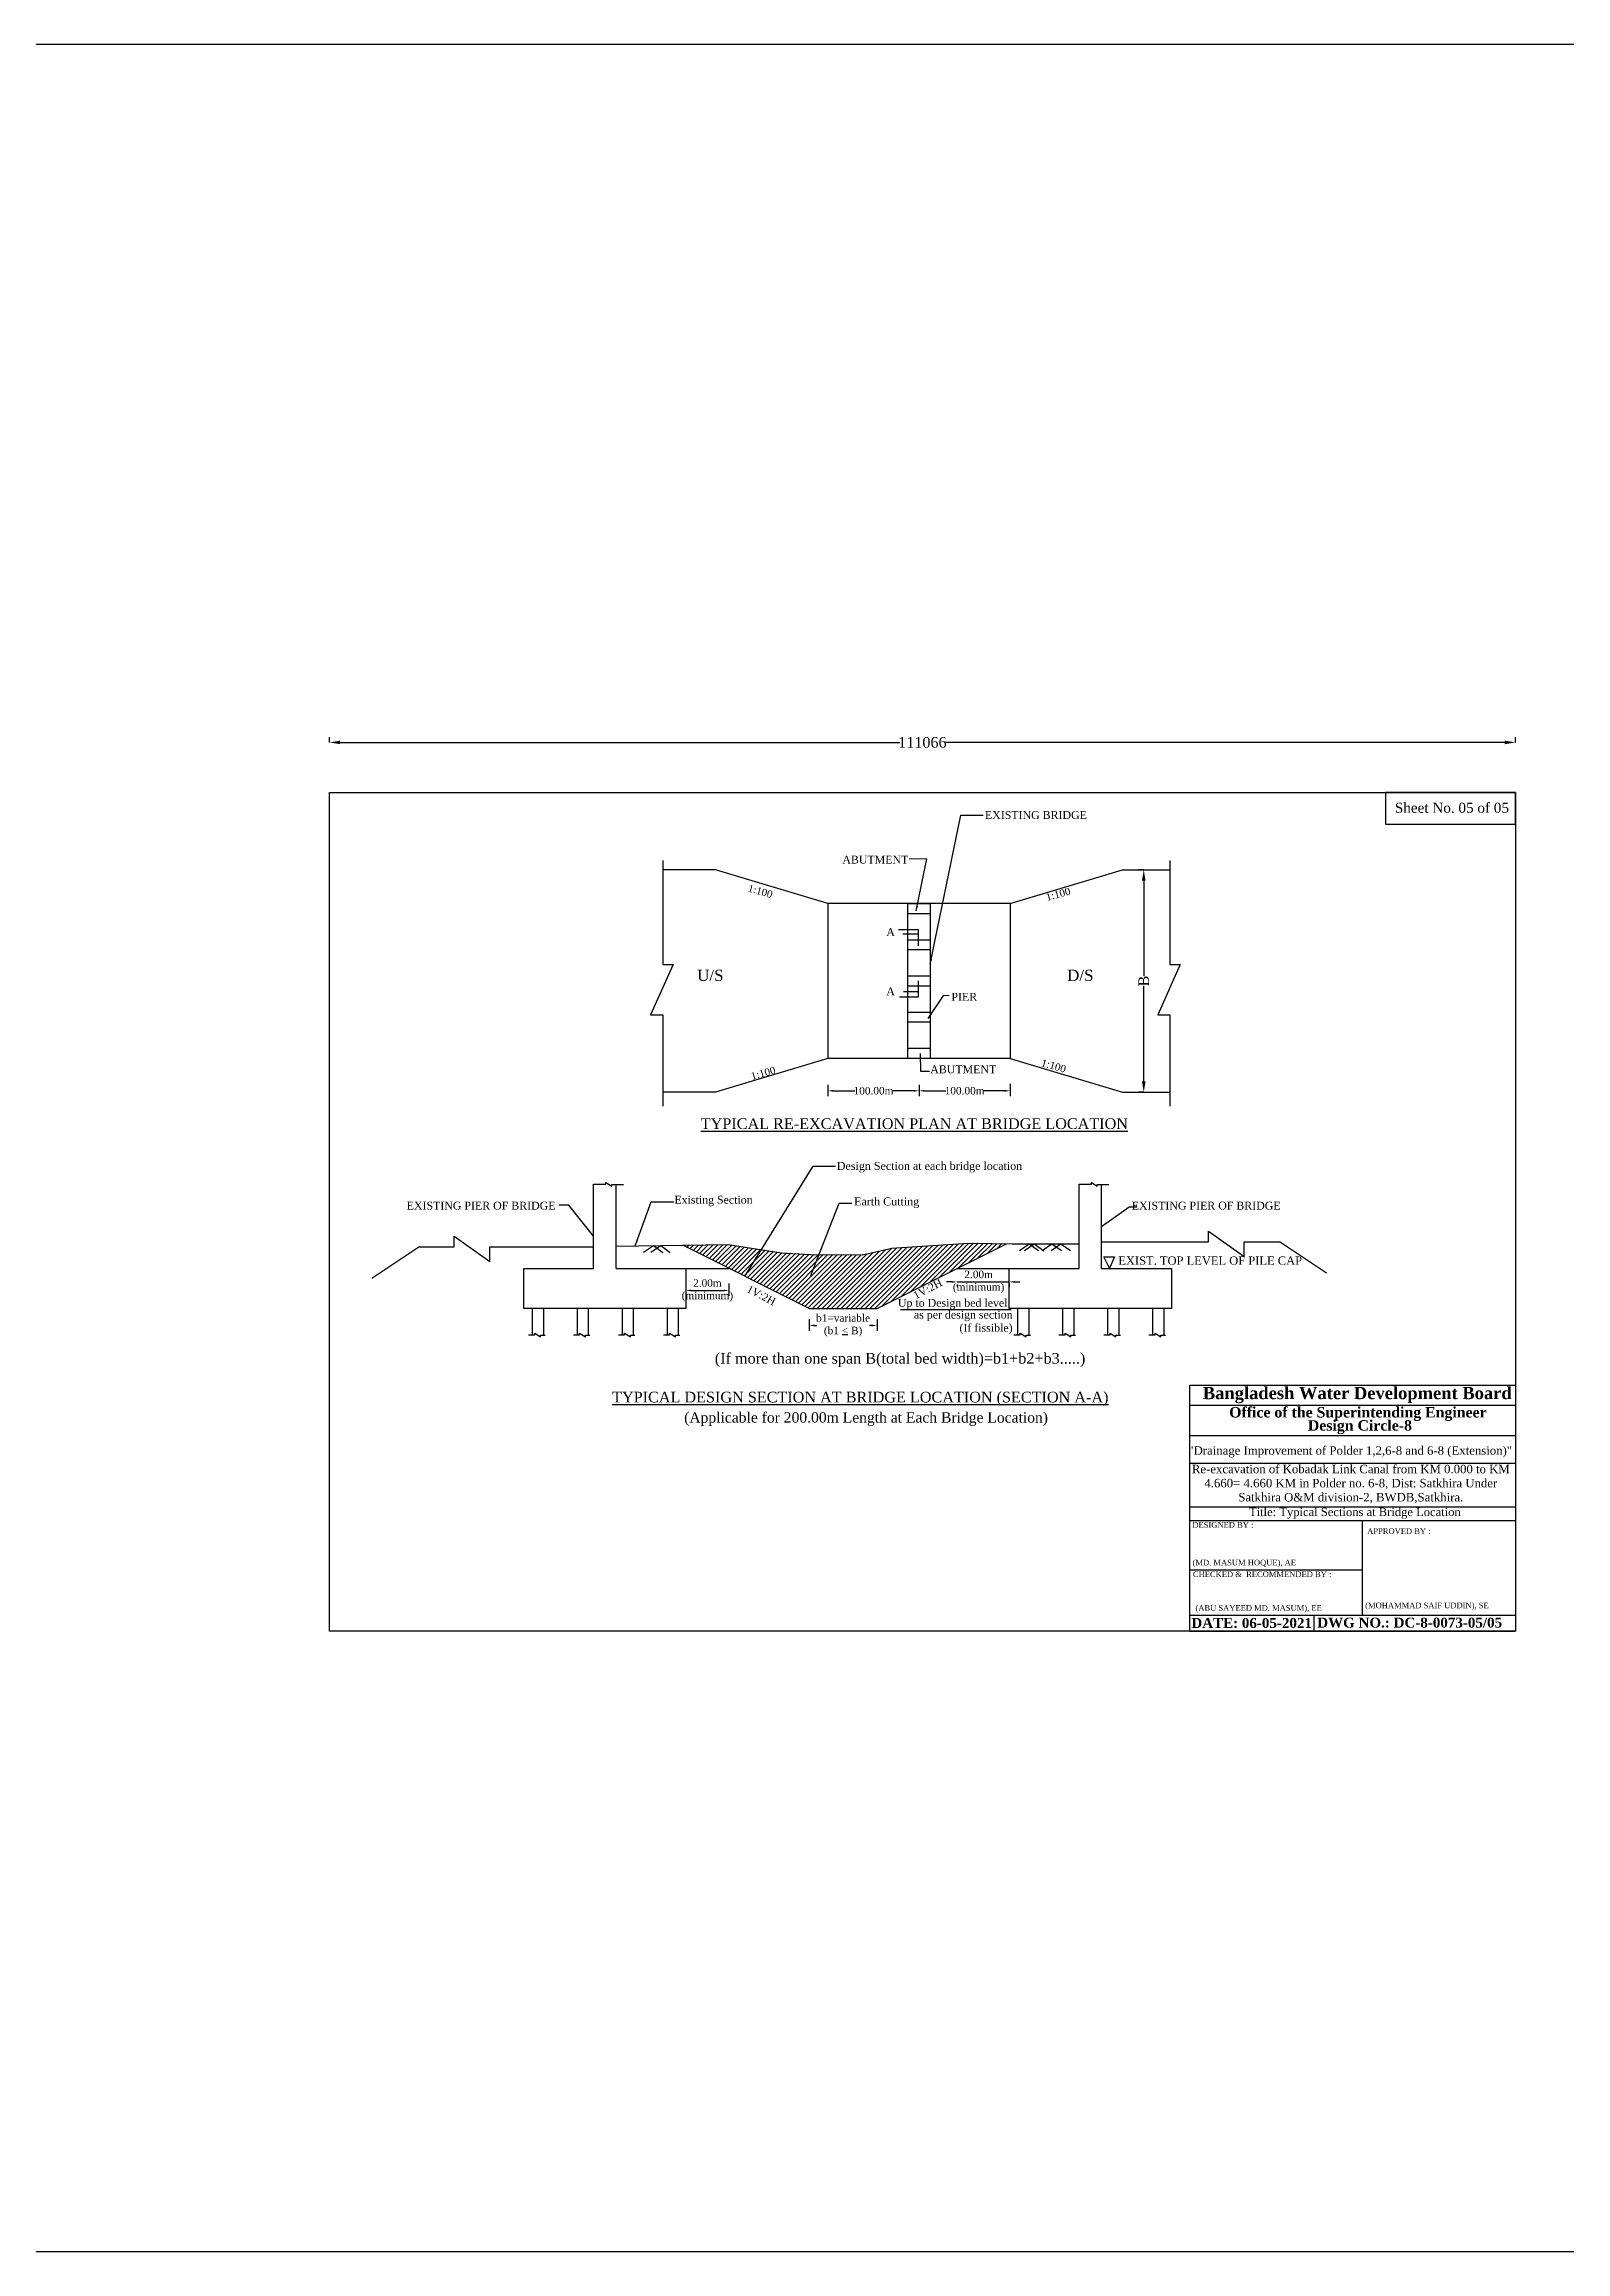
# Model space of a CAD drawing. Header units: metres. Extents: x 10378706 to 11353593, y -3842485 to -3635771.
# Drawn here: x 11033138 to 11175635, y -3842485 to -3635771 of the extents above; entities that cross this region are included whole.
import ezdxf
from ezdxf.enums import TextEntityAlignment as Align

# ---------------------------------------------------------------- set-up
doc = ezdxf.new("R2010")
doc.units = ezdxf.units.M
doc.header["$LTSCALE"] = 50
doc.styles.get("Standard").update_dxf_attribs({"font": 'times.ttf'})
doc.dimstyles.new('ISO-25', dxfattribs={"dimtxt": 1000, "dimasz": 1000, "dimexe": 500, "dimexo": 1000, "dimtad": 0, "dimdec": 0, "dimtxsty": 'Standard', "dimcen": 2.5, "dimclrd": 2, "dimclre": 256, "dimclrt": 1, "dimadec": 0, "dimazin": 0, "dimtfac": 1, "dimtdec": 0, "dimtmove": 0, "dimatfit": 3, "dimfxl": 1, "dimarcsym": 0})

# ---------------------------------------------------------------- blocks, each defined once
blk = doc.blocks.new('*D75')
at = {"lineweight": -2}
for p, q in [((11097264, -3751826), (11097264, -3752964)), ((11093233, -3751895), (11093233, -3752964))]:
    blk.add_line(p, q, dxfattribs=at)
at = {"color": 7, "lineweight": -2}
blk.add_line((11093733, -3752464), (11096764, -3752464), dxfattribs=at)
for points in [[(11093733, -3752380), (11093733, -3752547), (11093233, -3752464)], [(11096764, -3752380), (11096764, -3752547), (11097264, -3752464)]]:
    blk.add_solid(points, dxfattribs=at)
at = {"layer": 'Defpoints', "color": 0, "lineweight": -2}
for p in [(11093233, -3750895), (11097264, -3750826), (11097264, -3752464)]:
    blk.add_point(p, dxfattribs=at)
at = {"color": 0, "insert": (11095248, -3752464), "char_height": 700, "attachment_point": 5}
blk.add_mtext('2.00m\\P(minimum)', dxfattribs=at)
blk = doc.blocks.new('*D76')
at = {"color": 7, "lineweight": -2}
for p, q in [((11118127, -3751663), (11117627, -3751663)), ((11118627, -3751663), (11123515, -3751663)), ((11124015, -3751663), (11124515, -3751663))]:
    blk.add_line(p, q, dxfattribs=at)
at = {"lineweight": -2}
for p, q in [((11123515, -3751826), (11123515, -3752163)), ((11118627, -3751895), (11118627, -3752163))]:
    blk.add_line(p, q, dxfattribs=at)
at = {"color": 7, "lineweight": -2}
for points in [[(11118127, -3751580), (11118127, -3751747), (11118627, -3751663)], [(11124015, -3751580), (11124015, -3751747), (11123515, -3751663)]]:
    blk.add_solid(points, dxfattribs=at)
at = {"layer": 'Defpoints', "color": 0, "lineweight": -2}
for p in [(11118627, -3750895), (11123515, -3750826), (11123515, -3751663)]:
    blk.add_point(p, dxfattribs=at)
at = {"color": 0, "insert": (11120642, -3751663), "char_height": 700, "attachment_point": 5}
blk.add_mtext('2.00m\\P(minimum)', dxfattribs=at)
blk = doc.blocks.new('*D77')
at = {"lineweight": -2}
for p, q in [((11104765, -3755149), (11104765, -3756243)), ((11111139, -3755149), (11111139, -3756243))]:
    blk.add_line(p, q, dxfattribs=at)
at = {"color": 7, "lineweight": -2}
for p, q in [((11105265, -3755743), (11105491, -3755743)), ((11110639, -3755743), (11110413, -3755743))]:
    blk.add_line(p, q, dxfattribs=at)
for points in [[(11105265, -3755660), (11105265, -3755827), (11104765, -3755743)], [(11110639, -3755660), (11110639, -3755827), (11111139, -3755743)]]:
    blk.add_solid(points, dxfattribs=at)
at = {"layer": 'Defpoints', "color": 0, "lineweight": -2}
for p in [(11104765, -3754149), (11111139, -3754149), (11111139, -3755743)]:
    blk.add_point(p, dxfattribs=at)
at = {"color": 0, "insert": (11107952, -3755743), "char_height": 700, "attachment_point": 5}
blk.add_mtext('b1=variable\\P(b1 < B)', dxfattribs=at)
blk = doc.blocks.new('*D78')
at = {"lineweight": -2}
for p, q in [((11106533, -3733203), (11106533, -3734272)), ((11115066, -3733566), (11115066, -3734272))]:
    blk.add_line(p, q, dxfattribs=at)
at = {"color": 7, "lineweight": -2}
for p, q in [((11107033, -3733772), (11109039, -3733772)), ((11114566, -3733772), (11112561, -3733772))]:
    blk.add_line(p, q, dxfattribs=at)
for points in [[(11107033, -3733689), (11107033, -3733855), (11106533, -3733772)], [(11114566, -3733689), (11114566, -3733855), (11115066, -3733772)]]:
    blk.add_solid(points, dxfattribs=at)
at = {"layer": 'Defpoints', "color": 0, "lineweight": -2}
for p in [(11106533, -3732203), (11115066, -3732566), (11115066, -3733772)]:
    blk.add_point(p, dxfattribs=at)
at = {"color": 0, "insert": (11110800, -3733772), "char_height": 700, "attachment_point": 5}
blk.add_mtext('100.00m', dxfattribs=at)
blk = doc.blocks.new('*D79')
at = {"lineweight": -2}
for p, q in [((11115066, -3733203), (11115066, -3734272)), ((11123599, -3733106), (11123599, -3734272))]:
    blk.add_line(p, q, dxfattribs=at)
at = {"color": 7, "lineweight": -2}
for p, q in [((11115566, -3733772), (11117572, -3733772)), ((11123099, -3733772), (11121093, -3733772))]:
    blk.add_line(p, q, dxfattribs=at)
for points in [[(11115566, -3733689), (11115566, -3733855), (11115066, -3733772)], [(11123099, -3733689), (11123099, -3733855), (11123599, -3733772)]]:
    blk.add_solid(points, dxfattribs=at)
at = {"layer": 'Defpoints', "color": 0, "lineweight": -2}
for p in [(11115066, -3732203), (11123599, -3732106), (11123599, -3733772)]:
    blk.add_point(p, dxfattribs=at)
at = {"color": 0, "insert": (11119332, -3733772), "char_height": 700, "attachment_point": 5}
blk.add_mtext('100.00m', dxfattribs=at)
blk = doc.blocks.new('*D80')
at = {"lineweight": -2}
for p, q in [((11136109, -3713087), (11135609, -3713087)), ((11136109, -3733901), (11135609, -3733901))]:
    blk.add_line(p, q, dxfattribs=at)
at = {"color": 0, "lineweight": -2}
for p, q in [((11136109, -3714087), (11136109, -3723054)), ((11136109, -3732901), (11136109, -3723935))]:
    blk.add_line(p, q, dxfattribs=at)
for points in [[(11135942, -3714087), (11136275, -3714087), (11136109, -3713087)], [(11135942, -3732901), (11136275, -3732901), (11136109, -3733901)]]:
    blk.add_solid(points, dxfattribs=at)
at = {"layer": 'Defpoints', "color": 0, "lineweight": -2}
for p in [(11136338, -3713087), (11136109, -3733901), (11136338, -3733901)]:
    blk.add_point(p, dxfattribs=at)
at = {"color": 1, "insert": (11136109, -3723494), "char_height": 1000, "attachment_point": 5, "rotation": 90}
blk.add_mtext('B', dxfattribs=at)
blk = doc.blocks.new('*D81')
at = {"lineweight": -2}
for p, q in [((11059848, -3701152), (11059848, -3700652)), ((11170914, -3701152), (11170914, -3700652))]:
    blk.add_line(p, q, dxfattribs=at)
at = {"color": 0, "lineweight": -2}
for p, q in [((11060848, -3701152), (11113280, -3701152)), ((11169914, -3701152), (11117481, -3701152))]:
    blk.add_line(p, q, dxfattribs=at)
for points in [[(11060848, -3700985), (11060848, -3701319), (11059848, -3701152)], [(11169914, -3700985), (11169914, -3701319), (11170914, -3701152)]]:
    blk.add_solid(points, dxfattribs=at)
at = {"layer": 'Defpoints', "color": 0, "lineweight": -2}
for p in [(11170914, -3701152), (11059848, -3705828), (11170914, -3705828)]:
    blk.add_point(p, dxfattribs=at)
at = {"color": 1, "insert": (11115381, -3701152), "char_height": 1000, "attachment_point": 5}
blk.add_mtext('111066', dxfattribs=at)

msp = doc.modelspace()

# ---------------------------------------------------------------- hatches: boundary and pattern name
at = {"lineweight": -2}
h = msp.add_hatch(dxfattribs=at)
h.set_pattern_fill('ANSI31', color=256, scale=100, style=0)
h.set_pattern_definition([(45, (10912217.74, -3586459), (-224.5064, 224.5064), [])])
h.paths.add_polyline_path([(11123261.1, -3748088.2), (11119692.4, -3748036.2), (11112528.5, -3748516.5), (11109771.9, -3749135.4), (11104907.6, -3749084.9), (11102163.6, -3748933.3), (11097194, -3748175.6), (11092933.7, -3748233.5), (11104765.5, -3754149.4), (11111138.8, -3754149.4)])

# ---------------------------------------------------------------- linework, layer by layer
at = {"color": 0}
for p, q in [((11096007.4, -3713087.5), (11091063.2, -3713087.5)), ((11106533.4, -3716245.3), (11096007.4, -3713087.5)), ((11123598.7, -3716245.3), (11134124.7, -3713087.5)), ((11134124.7, -3713087.5), (11138550.9, -3713087.5)), ((11106533.4, -3716245.3), (11106533.4, -3730743)), ((11123598.7, -3716245.3), (11106533.4, -3716245.3)), ((11123598.7, -3716245.3), (11123598.7, -3730743)), ((11113138.7, -3718664.5), (11114970.7, -3718664.5)), ((11114970.7, -3718664.5), (11114970.7, -3720190.8)), ((11114970.7, -3719109), (11113557.4, -3719109)), ((11113615.5, -3724468.8), (11114970.7, -3724468.8)), ((11114970.7, -3723470), (11114970.7, -3725017.9)), ((11114970.7, -3725017.9), (11113243.4, -3725017.9)), ((11106533.4, -3730743), (11096007.4, -3733900.8)), ((11123598.7, -3730743), (11106533.4, -3730743)), ((11123598.7, -3730743), (11134124.7, -3733900.8)), ((11096007.4, -3733900.8), (11091063.2, -3733900.8)), ((11134124.7, -3733900.8), (11138550.9, -3733900.8)), ((11084591, -3750404.7), (11084591, -3742506.2)), ((11086696.2, -3750404.7), (11086696.2, -3742538.2)), ((11130052, -3750404.7), (11130052, -3742506.2)), ((11132157.2, -3750404.7), (11132157.2, -3742538.2)), ((11063818.5, -3751307.1), (11068209.3, -3748379.9)), ((11086696.2, -3748318.3), (11097194, -3748175.6)), ((11104765.5, -3754149.4), (11092933.7, -3748233.5)), ((11097194, -3748175.6), (11102163.6, -3748933.3)), ((11102163.6, -3748933.3), (11104907.6, -3749084.9)), ((11104907.6, -3749084.9), (11109771.9, -3749135.4)), ((11109771.9, -3749135.4), (11112528.5, -3748516.5)), ((11111138.8, -3754149.4), (11123261.1, -3748088.2)), ((11112528.5, -3748516.5), (11119692.4, -3748036.2)), ((11119692.4, -3748036.2), (11124122.2, -3748100.8)), ((11123795.3, -3748096), (11130052, -3748100.8)), ((11153227.2, -3750845.3), (11148830.2, -3747913.9)), ((11093233.2, -3750398.4), (11097263.5, -3750398.4)), ((11118627.3, -3750398.4), (11123514.9, -3750398.4)), ((11078833, -3754149.4), (11078833, -3756617.4)), ((11079885.6, -3754149.4), (11079885.6, -3756649.4)), ((11083043.4, -3754149.4), (11083043.4, -3756617.4)), ((11084096, -3754149.4), (11084096, -3756649.4)), ((11087253.8, -3754149.4), (11087253.8, -3756617.4)), ((11088306.4, -3754149.4), (11088306.4, -3756649.4)), ((11091464.2, -3754149.4), (11091464.2, -3756617.4)), ((11092516.8, -3754149.4), (11092516.8, -3756649.4)), ((11104765.5, -3754149.4), (11111138.8, -3754149.4)), ((11113344.4, -3754247.3), (11123683.7, -3754239.7)), ((11124293.9, -3754149.4), (11124293.9, -3756617.4)), ((11125346.5, -3754149.4), (11125346.5, -3756649.4)), ((11128504.3, -3754149.4), (11128504.3, -3756617.4)), ((11129556.9, -3754149.4), (11129556.9, -3756649.4)), ((11132714.7, -3754149.4), (11132714.7, -3756617.4)), ((11133767.3, -3754149.4), (11133767.3, -3756649.4)), ((11136925.1, -3754149.4), (11136925.1, -3756617.4)), ((11137977.7, -3754149.4), (11137977.7, -3756649.4)), ((11107862.1, -3756580), (11108392.1, -3756580)), ((11140431.7, -3784368), (11140431.7, -3761319.4)), ((11140431.7, -3761319.4), (11170918.5, -3761319.4)), ((11140431.7, -3761319.4), (11170918.5, -3761319.4)), ((11140431.7, -3761319.4), (11170918.5, -3761319.4)), ((11140431.7, -3784368), (11140431.7, -3761319.4)), ((11148992.4, -3761319.4), (11170890.3, -3761319.4)), ((11170918.5, -3761319.4), (11170918.5, -3784368)), ((11140459.8, -3763209.5), (11170890.3, -3763209.5)), ((11140431.7, -3766053.1), (11170890.3, -3766053.1)), ((11140431.6, -3768636.9), (11170913.8, -3768636.9)), ((11140431.7, -3772715.9), (11170890.3, -3772715.9)), ((11140431.7, -3774017), (11170890.3, -3774017)), ((11156563.2, -3774017), (11156563.2, -3782865)), ((11140431.7, -3778613), (11156563.2, -3778613)), ((11140431.7, -3782865), (11170564.8, -3782865)), ((11142914.7, -3782865), (11170890.3, -3782865)), ((11142914.7, -3782865), (11170564.8, -3782865)), ((11142914.7, -3782865), (11170564.8, -3782865)), ((11152021, -3782865), (11152021, -3784368)), ((11140431.7, -3784368), (11170890.3, -3784368))]:
    msp.add_line(p, q, dxfattribs=at)
at = {"color": 3}
msp.add_lwpolyline([(10378705.8, -3635770.7), (11350722.8, -3635770.7), (11353593, -3842485), (10378705.8, -3842485)], close=True, dxfattribs=at)
at = {"color": 0}
for points in [[(11059847.6, -3784368), (11059847.6, -3705828.3), (11170913.8, -3705828.3), (11170913.8, -3784368), (11059847.6, -3784368)], [(11170913.8, -3705828.3), (11158759.7, -3705828.3), (11158759.7, -3708811.6), (11170913.8, -3708811.6)], [(11114019.6, -3716245.3), (11116112.6, -3716245.3), (11116112.6, -3730743), (11114019.6, -3730743)], [(11114019.6, -3716245.3), (11116112.6, -3716245.3), (11116112.6, -3717198.1), (11114019.6, -3717198.1)], [(11114019.6, -3719631.5), (11116112.6, -3719631.5), (11116112.6, -3720584.3), (11114019.6, -3720584.3)], [(11114019.6, -3723017.7), (11116112.6, -3723017.7), (11116112.6, -3723970.5), (11114019.6, -3723970.5)], [(11114019.6, -3726403.9), (11116112.6, -3726403.9), (11116112.6, -3727356.8), (11114019.6, -3727356.8)], [(11114019.6, -3729790.1), (11116112.6, -3729790.1), (11116112.6, -3730743), (11114019.6, -3730743)]]:
    msp.add_lwpolyline(points, close=True, dxfattribs=at)
for points in [[(11091063.2, -3712194.1), (11091063.2, -3721960.9), (11092032.9, -3721960.9), (11089927.2, -3726657.1), (11091063.2, -3726657.1), (11091063.2, -3735204.6)], [(11138550.9, -3712194.1), (11138550.9, -3721960.9), (11139520.7, -3721960.9), (11137414.9, -3726657.1), (11138550.9, -3726657.1), (11138550.9, -3735204.6)], [(11084591, -3742506.2), (11085739.6, -3742506.2), (11085739.6, -3742353.6), (11086290.9, -3742712.8), (11086290.9, -3742538.2), (11087375.7, -3742538.2)], [(11130052, -3742506.2), (11131200.6, -3742506.2), (11131200.6, -3742353.6), (11131751.9, -3742712.8), (11131751.9, -3742538.2), (11132836.7, -3742538.2)], [(11068209.3, -3748380.2), (11071526.8, -3748380.2), (11071526.8, -3747371.9), (11074877.5, -3749769.5), (11074877.5, -3748380.2), (11084591, -3748380.2)], [(11132157.2, -3747912.1), (11142174, -3747912.1), (11142174, -3746903.8), (11145524.7, -3749301.3), (11145524.7, -3747912.1), (11148830.2, -3747912.1)], [(11089264.2, -3748891.3), (11090186.2, -3748270.9), (11091070.5, -3748910.5)], [(11089956.4, -3748881.8), (11090878.3, -3748261.4), (11091762.6, -3748901)], [(11124459.1, -3748721.2), (11125381.1, -3748100.8), (11126265.3, -3748740.4)], [(11124937.7, -3748728.2), (11125859.7, -3748107.8), (11126743.9, -3748747.4)], [(11126593.8, -3748721.2), (11127515.8, -3748100.8), (11128400.1, -3748740.4)], [(11127430.7, -3748721.2), (11128352.7, -3748100.8), (11129236.9, -3748740.4)], [(11132914.5, -3750385), (11132378.5, -3749330), (11133363.8, -3749330), (11132914.5, -3750385)], [(11086696.2, -3750404.7), (11093233.2, -3750404.7), (11093233.2, -3754149.4), (11078054, -3754149.4), (11078054, -3750404.7), (11084591, -3750404.7)], [(11132157.2, -3750404.7), (11138694.2, -3750404.7), (11138694.2, -3754149.4), (11123514.9, -3754149.4), (11123514.9, -3750404.7), (11130052, -3750404.7)], [(11078495.6, -3756617.4), (11079072.4, -3756617.4), (11079072.4, -3756464.8), (11079623.7, -3756824), (11079623.7, -3756649.4), (11080039.8, -3756649.4)], [(11082706, -3756617.4), (11083282.8, -3756617.4), (11083282.8, -3756464.8), (11083834.1, -3756824), (11083834.1, -3756649.4), (11084250.2, -3756649.4)], [(11086916.4, -3756617.4), (11087493.2, -3756617.4), (11087493.2, -3756464.8), (11088044.5, -3756824), (11088044.5, -3756649.4), (11088460.6, -3756649.4)], [(11091126.8, -3756617.4), (11091703.6, -3756617.4), (11091703.6, -3756464.8), (11092254.9, -3756824), (11092254.9, -3756649.4), (11092671, -3756649.4)], [(11123956.5, -3756617.4), (11124533.4, -3756617.4), (11124533.4, -3756464.8), (11125084.7, -3756824), (11125084.7, -3756649.4), (11125500.7, -3756649.4)], [(11128166.9, -3756617.4), (11128743.8, -3756617.4), (11128743.8, -3756464.8), (11129295.1, -3756824), (11129295.1, -3756649.4), (11129711.1, -3756649.4)], [(11132377.3, -3756617.4), (11132954.2, -3756617.4), (11132954.2, -3756464.8), (11133505.5, -3756824), (11133505.5, -3756649.4), (11133921.5, -3756649.4)], [(11136587.7, -3756617.4), (11137164.6, -3756617.4), (11137164.6, -3756464.8), (11137715.9, -3756824), (11137715.9, -3756649.4), (11138131.9, -3756649.4)]]:
    msp.add_lwpolyline(points, dxfattribs=at)
for points in [[(11093415.9, -3724132.2, 0, 0, 0), (11097493, -3724132.2, 291.2, 0, 0), (11098075.5, -3724132.2, 0, 0, 0)], [(11127345.3, -3724132.2, 0, 0, 0), (11131422.3, -3724132.2, 291.2, 0, 0), (11132004.8, -3724132.2, 0, 0, 0)]]:
    msp.add_lwpolyline(points, format="xyseb", dxfattribs=at)

# ---------------------------------------------------------------- texts
for s, height, rotation, p in [('1:100', 684.19, 344.260689, (11101242.1, -3715740.7)), ('1:100', 684.19, 15.404542, (11129313.3, -3715373.8)), ('1:100', 684.19, 344.260689, (11128708.7, -3732086.8)), ('1:100', 684.19, 15.404542, (11101691, -3732128.9)), ('1V:2H', 700, 27.269523, (11117315.1, -3751976.7)), ('1V:2H', 700, 332.276015, (11101406.3, -3753892.8))]:
    msp.add_text(s, height=height, rotation=rotation, dxfattribs=at).set_placement(p, align=Align.RIGHT)
for s, p in [('%%UTYPICAL RE-EXCAVATION PLAN AT BRIDGE LOCATION', (11114628.9, -3736347.9)), ('%%UTYPICAL DESIGN SECTION AT BRIDGE LOCATION (SECTION A-A)', (11109564.4, -3761949.2))]:
    msp.add_text(s, height=1002.601, dxfattribs=at).set_placement(p, align=Align.TOP_CENTER)
for s, insert, char_height, width, attachment_point in [('EXISTING BRIDGE', (11121233.2, -3707580.8), 736.82, 21761.826, 1), ('Sheet No. 05 of 05', (11159621.3, -3706799.8), 940.222, 11149.914, 1), ('ABUTMENT', (11107881.2, -3711758.9), 736.82, 21761.826, 1), ('A', (11112002.1, -3718545.7), 736.8, 21761.826, 1), ('U/S', (11094286.1, -3722436.1), 1051.16, 37757.426, 1), ('D/S', (11128930.1, -3722436.1), 1051.16, 37757.426, 1), ('A', (11112002.1, -3724087), 736.8, 21761.826, 1), ('PIER', (11118097, -3724602.5), 736.82, 21761.826, 1), ('ABUTMENT', (11116113.8, -3731392.7), 736.82, 21761.826, 1), ('Design Section at each bridge location', (11107364.7, -3740430.3), 745.651, 28096.082, 1), ('Earth Cutting', (11108984.5, -3743759.4), 745.651, 11559.472, 1), ('EXIST. TOP LEVEL OF PILE CAP', (11133727.9, -3749283.4), 773.661, 22849.917, 1), ('\\pi-2.005e+004,l2.005e+004;(If more than one span B(total bed width)=b1+b2+b3.....)', (11095945.1, -3758319), 1002.601, 36286.192, 1), ('{\\fTimes New Roman|b1|i0|c0|p18;Bangladesh Water Development Board}', (11141638.8, -3761497.4), 1147.031, 41200.987, 1), ('(Applicable for 200.00m Length at Each Bridge Location)', (11093068.9, -3763871), 967.076, 49951.674, 1), ('{\\fTimes New Roman|b1|i0|c0|p18;Office of the Superintending Engineer}', (11144109.3, -3763381.1), 980.548, 35220.958, 1), ('{\\fTimes New Roman|b1|i0|c0|p18;Design Circle-8}', (11151474.8, -3764612.3), 980.548, 35220.958, 1), (' \\P{\\C256;"Drainage Improvement of Polder 1,2,6-8 and 6-8 (Extension)" }', (11155440.3, -3766922.5), 792, 39274.537, 5), ('{\\C256;Re-excavation of Kobadak Link Canal from KM 0.000 to KM 4.660= 4.660 KM in Polder no. 6-8, Dist: Satkhira Under Satkhira O&M division-2, BWDB,Satkhira.}', (11155497, -3770598.3), 792, 30717.101, 5), ('Title: Typical Sections at Bridge Location', (11155876.1, -3773330.7), 779.073, 31429.164, 5)]:
    msp.add_mtext(s, dxfattribs=dict(at, insert=insert, char_height=char_height, width=width, attachment_point=attachment_point))
for s, insert, char_height, attachment_point in [(' ^I^I^IExisting Section', (11099484.5, -3743601.5), 736.82, 3), (' ^I^I^IEXISTING PIER OF BRIDGE', (11081024.7, -3744156.9), 736.82, 3), (' ^I^I^IEXISTING PIER OF BRIDGE', (11148924.3, -3744156.9), 736.82, 3), ('Up to Design bed level ', (11123347.6, -3753257.1), 736.82, 3), ('as per design section\\P(If fissible)', (11123826.5, -3754365.1), 736.82, 3), ('DESIGNED BY :', (11140658.8, -3774156.5), 528.018, 1), ('APPROVED BY :', (11157028.8, -3774736.1), 528.018, 1), ('(MD. MASUM HOQUE), AE', (11140684.6, -3777682.2), 528.018, 1), ('CHECKED &  RECOMMENDED BY :', (11140712.4, -3778772), 528.018, 1), ('(ABU SAYEED MD. MASUM), EE', (11140947.8, -3781929.9), 528.018, 1), ('(MOHAMMAD SAIF UDDIN), SE', (11156844.5, -3781693.6), 528.018, 1), ('{\\fTimes New Roman|b1|i0|c0|p18;DATE: 06-05-2021} ', (11140565.6, -3783134.6), 931.424, 1), ('{\\fTimes New Roman|b1|i0|c0|p18;DWG NO.: DC-8-0073-05/05} ', (11152354, -3783101.7), 931.424, 1)]:
    msp.add_mtext(s, dxfattribs=dict(at, insert=insert, char_height=char_height, attachment_point=attachment_point))

# ---------------------------------------------------------------- dimensions: what is measured, and where the dimension line sits
at = {"color": 1}
dim = msp.add_linear_dim(base=(11170913.8, -3701152.1), p1=(11059847.6, -3705828.3), p2=(11170913.8, -3705828.3), dimstyle='ISO-25', override={"dimclrd": 0, "dimfxl": 0.12, "dimfxlon": 1}, dxfattribs=at)
dim.commit()
dim.dimension.update_dxf_attribs({"geometry": '*D81', "text_midpoint": (11115380.7, -3701152.1)})
at = {"color": 0}
dim = msp.add_linear_dim(base=(11136108.5, -3733900.8), p1=(11136337.8, -3713087.5), p2=(11136337.8, -3733900.8), angle=90, text='B', dimstyle='ISO-25', override={"dimclrd": 0, "dimfxl": 0.12, "dimfxlon": 1}, dxfattribs=at)
dim.commit()
dim.dimension.update_dxf_attribs({"geometry": '*D80', "text_midpoint": (11136108.5, -3723494.1)})
for base, p1, p2, picture, middle in [((11115066.1, -3733772), (11106533.4, -3732203), (11115066.1, -3732566.2), '*D78', (11110799.7, -3733772)), ((11123598.9, -3733772), (11115066.1, -3732203), (11123598.9, -3732106.2), '*D79', (11119332.5, -3733772))]:
    dim = msp.add_linear_dim(base=base, p1=p1, p2=p2, text='100.00m', dimstyle='ISO-25', override={"dimtxt": 700, "dimasz": 500, "dimclrd": 7, "dimclrt": 0}, dxfattribs=at)
    dim.commit()
    dim.dimension.update_dxf_attribs({"geometry": picture, "text_midpoint": middle})
for base, p1, p2, text, picture, middle in [((11097263.5, -3752463.8), (11093233.2, -3750894.7), (11097263.5, -3750826.1), '2.00m\\P(minimum)', '*D75', (11095248.4, -3752463.8)), ((11123514.9, -3751663.5), (11118627.3, -3750894.7), (11123514.9, -3750826.1), '2.00m\\P(minimum)', '*D76', (11120642.4, -3751663.5)), ((11111138.8, -3755743.3), (11104765.5, -3754149.4), (11111138.8, -3754149.4), 'b1=variable\\P(b1 < B)', '*D77', (11107952.1, -3755743.3))]:
    dim = msp.add_linear_dim(base=base, p1=p1, p2=p2, text=text, dimstyle='ISO-25', override={"dimtxt": 700, "dimasz": 500, "dimclrd": 7, "dimclrt": 0}, dxfattribs=at)
    dim.commit()
    dim.dimension.update_dxf_attribs({"geometry": picture, "text_midpoint": middle, "dimtype": 160})

# ---------------------------------------------------------------- leaders
for points in [[(11116112.6, -3721918.3), (11118980.6, -3707971.5), (11121085.8, -3707971.5)], [(11114804.9, -3716934.3), (11115807.6, -3712058.2), (11114149, -3712075.4)], [(11115911.7, -3727011.2), (11117372.1, -3724815.8), (11117876, -3724857.7)], [(11115185.7, -3730276.8), (11115202.8, -3731933.1), (11116032.7, -3731931.8)], [(11098787.3, -3751098.4), (11105144.5, -3740823.2), (11107249.7, -3740823.2)], [(11084591, -3747398.8), (11082285.8, -3744471.3), (11081358.6, -3744471.3)], [(11088475.9, -3748294.1), (11089996.2, -3744179), (11092101.4, -3744179)], [(11104917.2, -3751066.4), (11107594.4, -3744283.2), (11108769.4, -3744283.2)], [(11132157.2, -3746471.4), (11134736.3, -3744628.2), (11135451.5, -3744628.2)]]:
    msp.add_leader(points, dimstyle='ISO-25', override={"dimtxt": 700, "dimasz": 500, "dimclrd": 7, "dimclrt": 0}, dxfattribs=at)

doc.saveas('drawing.dxf')
